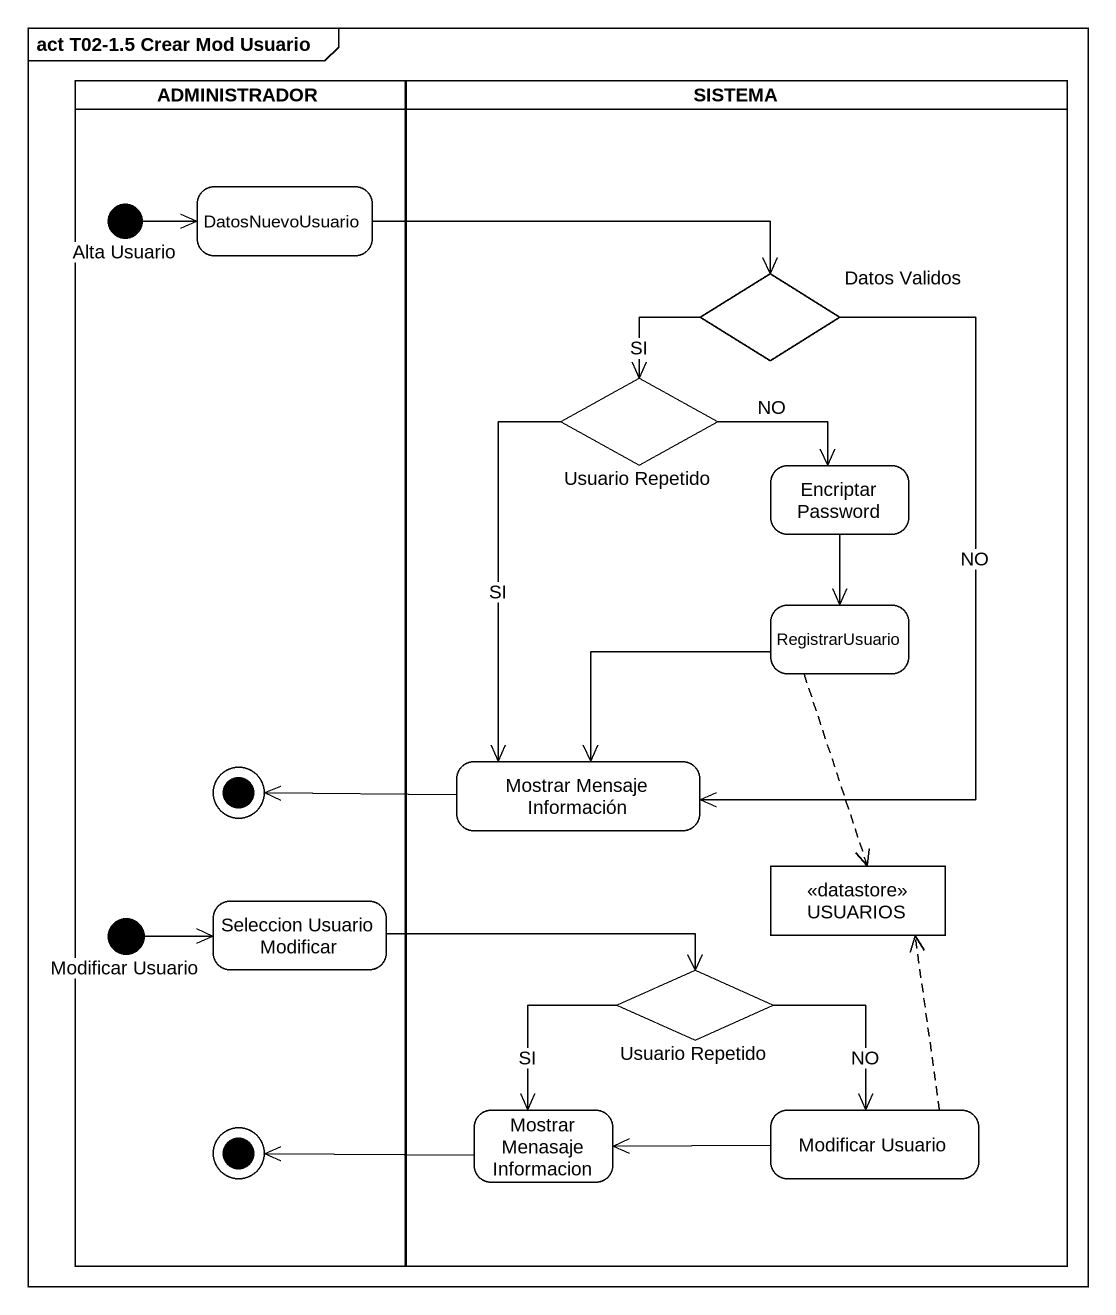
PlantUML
@startuml
mainframe act T02-1.5 Crear Mod Usuario
hide empty description
state ADMINISTRADOR <<partition>> {
  state "Alta Usuario" as Alta_Usuario <<start>>
  state DatosNuevoUsuario #FFFFFF
  state final1 <<end>>
  state "Modificar Usuario" as Modificar_Usuario <<start>>
  state "Seleccion Usuario Modificar" as Seleccion_Usuario_Modificar #FFFFFF
  state final2 <<end>>
}
state SISTEMA <<partition>> {
  state "Datos Validos" as Datos_Validos <<choice>> #FFFFFF
  state "Usuario Repetido" as Usuario_Repetido <<choice>> #FFFFFF
  state "Encriptar Password" as Encriptar_Password
  state RegistrarUsuario
  state "Mostrar Mensaje Información" as Mostrar_Mensaje_Información
  state USUARIOS <<datastore>>
  state "Usuario Repetido" as Usuario_Repetido_2 <<choice>> #FFFFFF
  state "Mostrar Menasaje Informacion" as Mostrar_Menasaje_Informacion
  state "Modificar Usuario" as Modificar_Usuario_2
}
Alta_Usuario -right-> DatosNuevoUsuario
DatosNuevoUsuario -right-> Datos_Validos
Datos_Validos --> Usuario_Repetido : SI
Datos_Validos --> Mostrar_Mensaje_Información : NO
Usuario_Repetido -right-> Encriptar_Password : NO
Usuario_Repetido --> Mostrar_Mensaje_Información : SI
Encriptar_Password --> RegistrarUsuario
RegistrarUsuario --> Mostrar_Mensaje_Información
RegistrarUsuario -[dashed]-> USUARIOS
Mostrar_Mensaje_Información -left-> final1
Modificar_Usuario -right-> Seleccion_Usuario_Modificar
Seleccion_Usuario_Modificar -right-> Usuario_Repetido_2
Usuario_Repetido_2 --> Mostrar_Menasaje_Informacion : SI
Usuario_Repetido_2 --> Modificar_Usuario_2 : NO
Mostrar_Menasaje_Informacion -left-> final2
Modificar_Usuario_2 -up[dashed]-> USUARIOS
Modificar_Usuario_2 -left-> Mostrar_Menasaje_Informacion
@enduml
